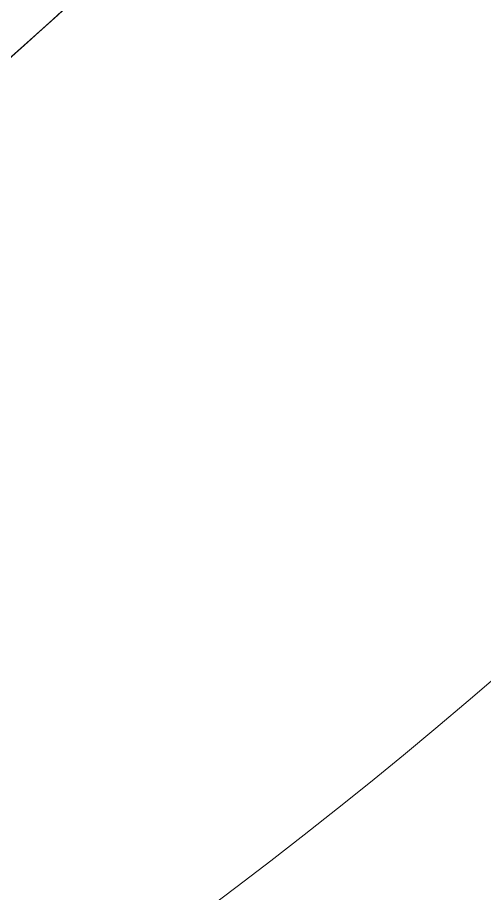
# Model space of a CAD drawing. Header units: millimetres. Extents: x 4980 to 19099, y 3891 to 5773.
# Drawn here: x 7999.7 to 8055, y 4163.3 to 4267 of the extents above; entities that cross this region are included whole.
import ezdxf

# ---------------------------------------------------------------- set-up
doc = ezdxf.new("R2010")
doc.units = ezdxf.units.MM
doc.layers.add('no3_ahşap gorunus on kalın', color=34, linetype='Continuous', lineweight=20)
doc.layers.add('PLAN YAZI', color=4, linetype='Continuous', lineweight=9)

msp = doc.modelspace()

# ---------------------------------------------------------------- linework, layer by layer
at = {"layer": 'no3_ahşap gorunus on kalın', "elevation": -0.53}
msp.add_lwpolyline([(8053.11, 4318.25, -0.065201), (7959.01, 4230.58), (7938.68, 4259.06, 0.065201), (8026.12, 4340.55), (8053.11, 4318.25)], format="xyb", dxfattribs=at)
msp.add_lwpolyline([(8046.05, 4317.6, -0.060082), (7960.16, 4237.57), (7945.64, 4257.92, 0.059807), (8026.77, 4333.52)], format="xyb", close=True, dxfattribs=at)
at = {"layer": 'no3_ahşap gorunus on kalın'}
for radius, start in [(460.24, 292.2416), (495.24, 290.5952)]:
    msp.add_arc((7671.3, 4633.67, -0.53), radius, start, 350.2829, dxfattribs=at)
at = {"layer": 'PLAN YAZI', "color": 154}
for radius, start, end in [(495.24, 290.5952, 350.2548), (588.24, 287.22662, 350.25481)]:
    msp.add_arc((7671.3, 4633.67, -0.53), radius, start, end, dxfattribs=at)

doc.saveas('drawing.dxf')
